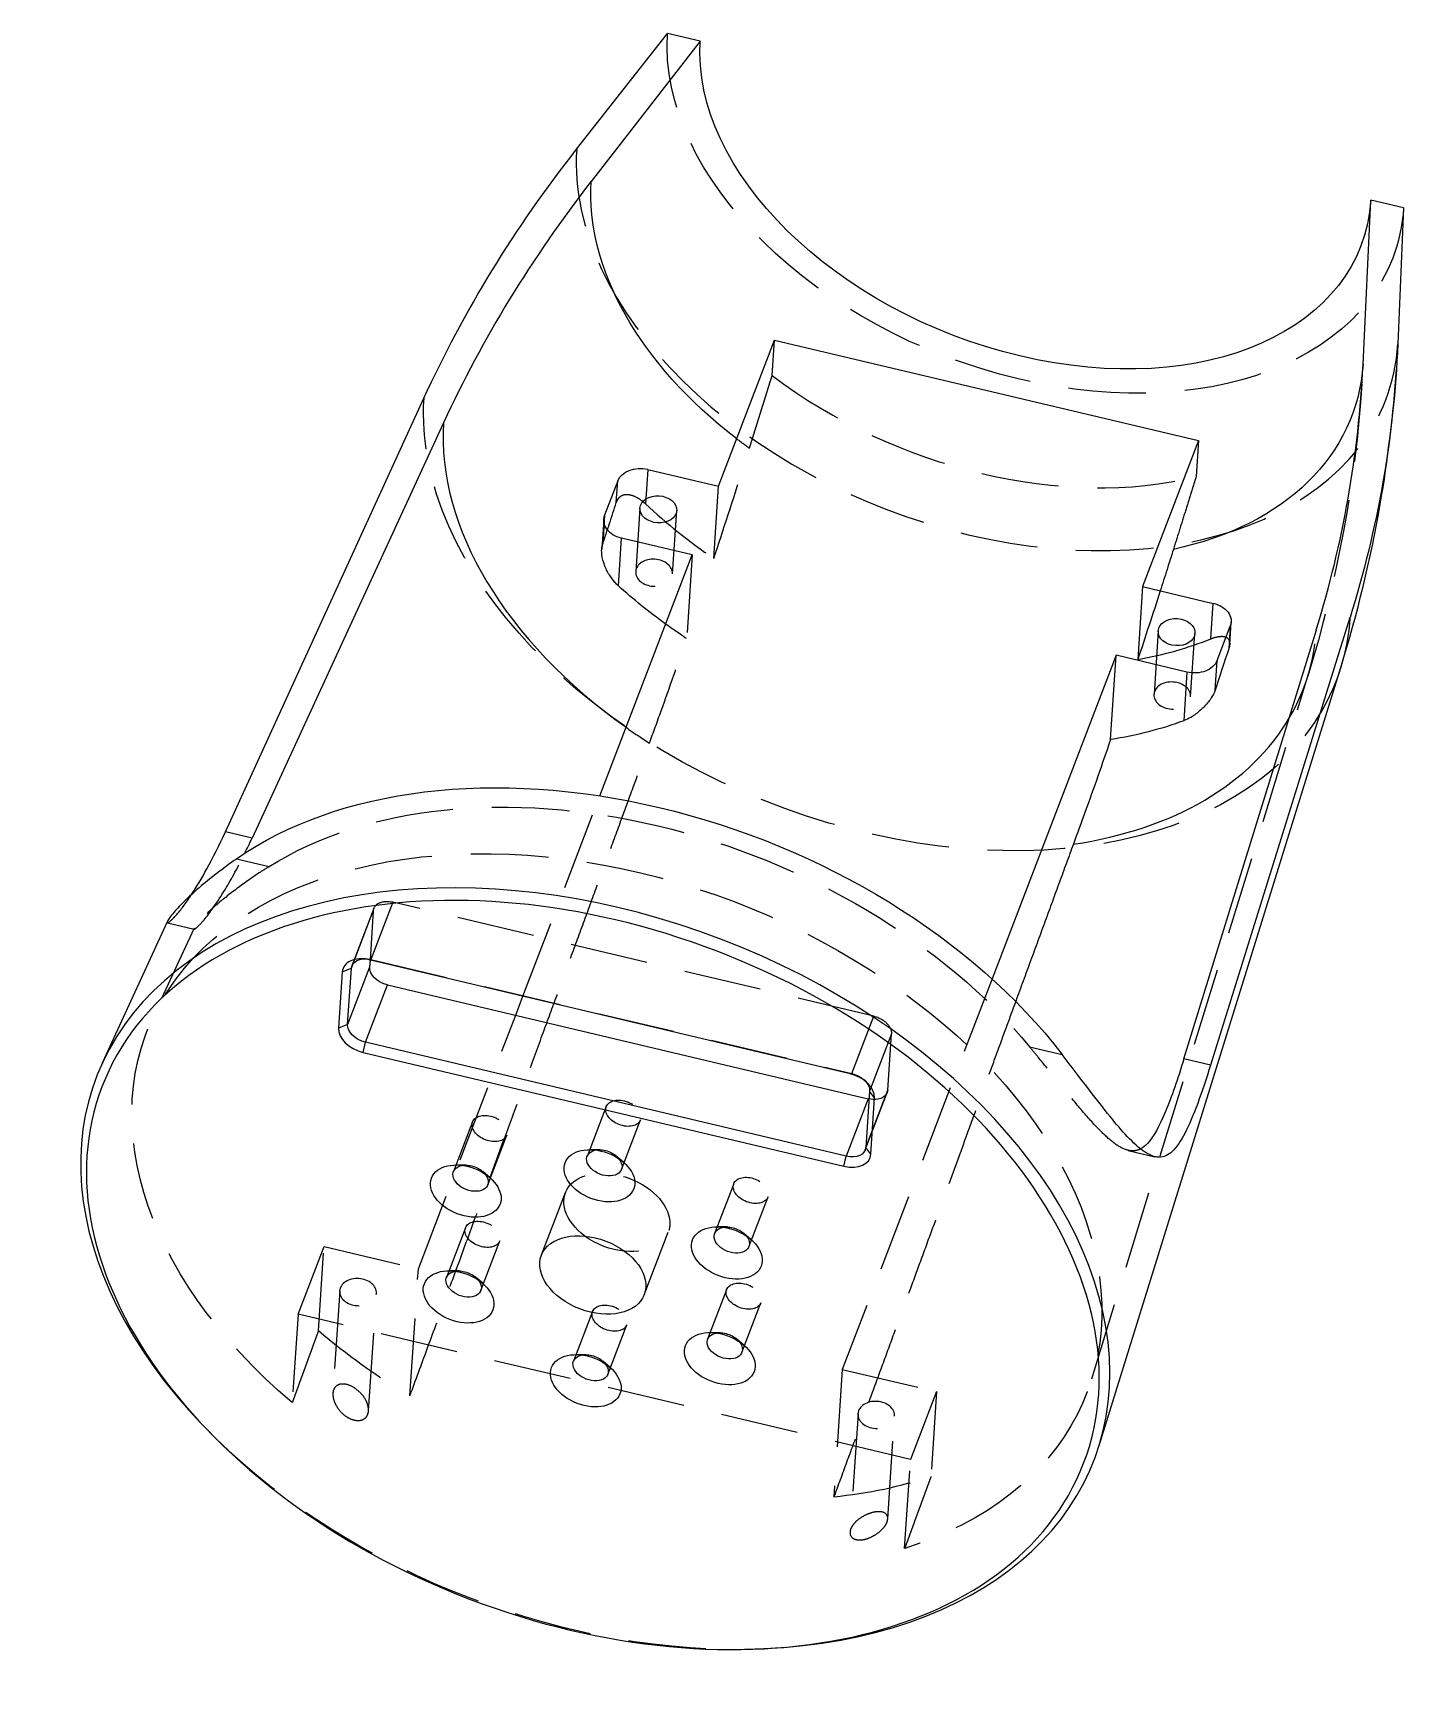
# Model space of a CAD drawing. Header units: millimetres. Extents: x -31 to 81, y 3 to 139.
import ezdxf

# ---------------------------------------------------------------- set-up
doc = ezdxf.new("R2010")
doc.units = ezdxf.units.MM
doc.linetypes.add('HIDDEN', pattern=[9.525, 6.35, -3.175])
doc.layers.get('0').update_dxf_attribs({"color": 253, "lineweight": 70, "true_color": 0x8faf8f})
doc.layers.add('Hidden', color=98, linetype='HIDDEN', lineweight=70, true_color=0x054805)

msp = doc.modelspace()

# ---------------------------------------------------------------- linework, layer by layer
at = {"color": 98, "lineweight": -3, "true_color": 0x054805}
for p, q in [((13.22, 129.84), (20.64, 139.31)), ((23.31, 138.67), (20.64, 139.31)), ((23.31, 138.67), (14.41, 127.22)), ((77.45, 112.28), (78.1, 125.69)), ((80.76, 125.06), (78.1, 125.69)), ((80.76, 125.06), (80.29, 113.95)), ((24.81, 102.33), (29.39, 114.25)), ((29.39, 114.25), (64.02, 106.04)), ((-15.47, 74.09), (0.75, 109.51)), ((2.35, 107.49), (-13.29, 73.58)), ((64.02, 106.04), (59.45, 94.12)), ((64.02, 106.04), (63.82, 103.1)), ((19.04, 103.69), (24.81, 102.33)), ((16.58, 102.75), (15.5, 99.94)), ((15.43, 99.62), (15.27, 97.18)), ((16.63, 94.18), (16.89, 98.08)), ((22.66, 96.71), (16.89, 98.08)), ((15.11, 77.02), (22.66, 96.71)), ((59.45, 94.12), (65.22, 92.75)), ((76.38, 91.59), (65, 55.03)), ((62.82, 55.54), (73.64, 90.6)), ((65.53, 88.09), (66.61, 90.89)), ((66.61, 90.89), (66.48, 89.04)), ((66.56, 89.4), (66.68, 91.22)), ((57.29, 88.51), (47.15, 62.07)), ((55.9, 23.96), (75.63, 87.52)), ((56.83, 81.62), (57.29, 88.51)), ((63.07, 87.14), (57.29, 88.51)), ((65.37, 85.65), (65.53, 88.09)), ((63.07, 87.14), (62.8, 83.16)), ((-13.29, 73.58), (-15.47, 74.09)), ((-20.19, 66.8), (-25.53, 55.19)), ((-5.92, 62.66), (-5.18, 62.94)), ((-3.69, 63.02), (-5.49, 58.34)), ((-5.49, 58.34), (-5.18, 62.94)), ((-5.18, 62.94), (-5.04, 63.33)), ((35.55, 54.33), (-3.72, 63.63)), ((-3.65, 63.62), (-3.69, 63.02)), ((-5.92, 62.66), (-6.23, 58.05)), ((-4.03, 56.9), (-2.24, 61.59)), ((-2.24, 61.59), (37.04, 52.28)), ((8.24, 59.11), (8.83, 60.66)), ((-5.49, 58.34), (-6.23, 58.05)), ((-4.22, 56.07), (-4.03, 56.9)), ((-4.22, 56.07), (35.05, 46.77)), ((35.24, 47.6), (-4.03, 56.9)), ((65, 55.03), (62.82, 55.54)), ((37.04, 52.28), (35.24, 47.6)), ((37.15, 52.91), (36.84, 48.31)), ((37.56, 52.35), (37.15, 52.91)), ((37.25, 47.75), (37.56, 52.35)), ((37.25, 47.75), (36.84, 48.31)), ((35.05, 46.77), (35.24, 47.6)), ((-16.26, 24.54), (-15.96, 24.24)), ((28.08, 7.35), (28.51, 7.37))]:
    msp.add_line(p, q, dxfattribs=at)
at = {"color": 98, "lineweight": -3, "true_color": 0x054805, "extrusion": (-1.98806e-17, -5.18291e-17, -1)}
for centre, major_axis, start_param, end_param in [((50.7, 132.18), (-26.58, 10.2), 2.940555, 6.082147), ((45.93, 119.75), (-30.59, 11.73), 5.136407, 6.082147), ((45.93, 119.75), (-30.59, 11.73), 2.940555, 3.931907), ((40.99, 106.85), (-33.7, 12.93), 5.095122, 5.241019), ((38.57, 100.55), (-36.7, 14.08), 2.940555, 3.098487), ((40.99, 106.85), (-33.7, 12.93), 3.786135, 3.991147), ((18.03, 47.02), (-40.19, 15.42), 0.418609, 2.320907), ((-3.65, 62.58), (-1.48, 0.57), 6.082147, 7.257472), ((-2.16, 62.66), (-1.48, 0.57), 4.511351, 6.082147), ((-3.96, 57.97), (-1.48, 0.57), 4.511351, 6.082147), ((35.62, 53.27), (-1.48, 0.57), 2.177877, 2.940555), ((37.11, 53.36), (-1.48, 0.57), 4.467002, 4.511351), ((15.48, 47.05), (-1.4, 0.54), 2.29675, 7.127366), ((35.31, 48.67), (-1.48, 0.57), 2.940555, 4.511351), ((4.56, 45.79), (-1.4, 0.54), 2.29675, 7.127366), ((16.5, 43), (-4.2, 1.61), 4.314103, 5.110441), ((25.89, 40.74), (-1.4, 0.54), 2.29675, 7.127366), ((3.99, 37.15), (-1.4, 0.54), 2.29675, 7.127366), ((25.32, 32.1), (-1.4, 0.54), 2.29675, 7.127366), ((14.36, 30.31), (-1.4, 0.54), 2.29675, 7.127366)]:
    msp.add_ellipse(centre, major_axis=major_axis, ratio=0.659615, start_param=start_param, end_param=end_param, dxfattribs=at)
at = {"color": 98, "lineweight": -3, "true_color": 0x054805, "extrusion": (5.5388e-17, -3.6954e-18, -1)}
for centre, start_param, end_param in [((152.38, 67.58), 3.414315, 3.606754), ((-79.47, 122.51), 6.265475, 6.457914)]:
    msp.add_ellipse(centre, major_axis=(159.65, -10.65), ratio=0.736466, start_param=start_param, end_param=end_param, dxfattribs=at)
at = {"color": 98, "lineweight": -3, "true_color": 0x054805}
for centre, major_axis, ratio, start_param, end_param in [((153.88, 65.35), (-159.65, 10.65), 0.736466, 5.821884, 6.00849), ((-82.29, 121.3), (-159.65, 10.65), 0.736466, 2.968838, 3.155444), ((37.99, 99.05), (34.59, -13.27), 0.659615, 3.342631, 4.340042), ((37.99, 99.05), (34.59, -13.27), 0.659615, 5.418887, 6.178978), ((14.74, 38.42), (40.75, -15.63), 0.659615, 5.293898, 10.414284), ((-3.82, 62.16), (2.04, -0.78), 0.659615, 1.771834, 3.342631), ((-4.12, 57.55), (2.04, -0.78), 0.659615, 3.342631, 4.913427), ((35.45, 52.85), (2.04, -0.78), 0.659615, 0.201038, 1.771834), ((35.15, 48.25), (2.04, -0.78), 0.659615, 4.913427, 6.484223)]:
    msp.add_ellipse(centre, major_axis=major_axis, ratio=ratio, start_param=start_param, end_param=end_param, dxfattribs=at)
at = {"color": 98, "lineweight": -3, "true_color": 0x054805, "extrusion": (0, 0, -1)}
for centre, start_param, end_param in [((18.5, 102.29), 3.365318, 4.936114), ((63.6, 88.54), 0.223725, 1.794522)]:
    msp.add_ellipse(centre, major_axis=(2, -0.13), ratio=0.736466, start_param=start_param, end_param=end_param, dxfattribs=at)
at = {"color": 98, "lineweight": -3, "true_color": 0x054805}
for centre, major_axis, ratio in [((19.89, 100.43), (-1.5, 0.1), 0.736466), ((62.22, 90.4), (-1.5, 0.1), 0.736466), ((15.08, 45.99), (2.8, -1.07), 0.659615), ((4.16, 44.74), (2.8, -1.07), 0.659615), ((14.54, 37.89), (4.2, -1.61), 0.659615), ((25.49, 39.69), (2.8, -1.07), 0.659615), ((3.58, 36.1), (2.8, -1.07), 0.659615), ((24.91, 31.05), (2.8, -1.07), 0.659615), ((13.96, 29.25), (2.8, -1.07), 0.659615)]:
    msp.add_ellipse(centre, major_axis=major_axis, ratio=ratio, dxfattribs=at)
at = {"color": 98, "lineweight": -3, "true_color": 0x054805, "extrusion": (2.7694e-17, -1.8477e-18, -1)}
for centre, start_param, end_param in [((17.43, 99.48), 1.794522, 3.365318), ((64.68, 91.35), 4.936114, 6.506911)]:
    msp.add_ellipse(centre, major_axis=(2, -0.13), ratio=0.736466, start_param=start_param, end_param=end_param, dxfattribs=at)
at = {"color": 98, "lineweight": -3, "true_color": 0x054805, "extrusion": (-1.98806e-17, -5.18291e-17, -1)}
msp.add_ellipse((14.54, 37.89), major_axis=(-40.09, 15.38), ratio=0.659615, dxfattribs=at)
at = {"color": 98, "lineweight": -3, "true_color": 0x054805}
for points, knots in [([(75.63, 87.52), (76.99, 91.9), (78.07, 96.35), (79.49, 104.51), (79.93, 108.19), (80.18, 111.86)], [0.00000012, 0.00000012, 0.00000012, 0.00000012, 0.01574599, 0.01574599, 0.02860825, 0.02860825, 0.02860825, 0.02860825]), ([(15.49, 95.88), (15.47, 95.94), (15.45, 96), (15.33, 96.36), (15.28, 96.65), (15.26, 97.01), (15.26, 97.09), (15.27, 97.17)], [-0.006519149, -0.006519149, -0.006519149, -0.006519149, -0.006322932, -0.006322932, -0.005331702, -0.005331702, -0.005008035, -0.005008035, -0.005008035, -0.005008035]), ([(61.96, 97.16), (61.79, 96.61), (61.61, 96.06), (61.26, 94.94), (61.07, 94.36), (60.89, 93.78)], [0.212140994, 0.212140994, 0.212140994, 0.212140994, 0.213935663, 0.213935663, 0.215838311, 0.215838311, 0.215838311, 0.215838311]), ([(16.63, 94.18), (16.53, 94.27), (16.44, 94.36), (16.18, 94.65), (16.03, 94.85), (15.73, 95.33), (15.59, 95.6), (15.49, 95.88)], [-0.00863397, -0.00863397, -0.00863397, -0.00863397, -0.008211464, -0.008211464, -0.007443185, -0.007443185, -0.006519149, -0.006519149, -0.006519149, -0.006519149]), ([(66.56, 89.4), (66.56, 89.4), (66.56, 89.39), (66.55, 89.28), (66.52, 89.17), (66.48, 89.04)], [-0.0128880432, -0.0128880432, -0.0128880432, -0.0128880432, -0.0128746544, -0.0128746544, -0.0122875554, -0.0122875554, -0.0122875554, -0.0122875554]), ([(65.37, 85.65), (65.35, 85.6), (65.33, 85.54), (65.22, 85.29), (65.1, 85.09), (64.79, 84.65), (64.6, 84.43), (64.38, 84.21)], [-0.012159551, -0.012159551, -0.012159551, -0.012159551, -0.011902531, -0.011902531, -0.011015642, -0.011015642, -0.010040522, -0.010040522, -0.010040522, -0.010040522]), ([(64.38, 84.21), (64.34, 84.17), (64.3, 84.14), (64.02, 83.88), (63.77, 83.68), (63.33, 83.41), (63.15, 83.31), (62.91, 83.21), (62.86, 83.18), (62.8, 83.16)], [-0.010040522, -0.010040522, -0.010040522, -0.010040522, -0.009858715, -0.009858715, -0.008835075, -0.008835075, -0.008133253, -0.008133253, -0.007906374, -0.007906374, -0.007906374, -0.007906374]), ([(56.83, 81.62), (56.14, 79.61), (55.45, 77.65), (54.44, 74.84), (54.11, 73.95), (53.79, 73.08)], [0.22949596, 0.22949596, 0.22949596, 0.22949596, 0.23652911, 0.23652911, 0.23989969, 0.23989969, 0.23989969, 0.23989969]), ([(-18.23, 68.98), (-17.84, 69.57), (-17.41, 70.28), (-16.48, 71.98), (-15.97, 73.01), (-15.47, 74.09)], [0.302192995, 0.302192995, 0.302192995, 0.302192995, 0.306377133, 0.306377133, 0.311109817, 0.311109817, 0.311109817, 0.311109817]), ([(-14.55, 71.88), (-14.68, 71.79), (-14.81, 71.7), (-15.67, 71.08), (-16.36, 70.55), (-17.58, 69.56), (-18.1, 69.1), (-18.97, 68.28), (-19.32, 67.92), (-19.86, 67.3), (-20.07, 67.02), (-20.18, 66.83), (-20.18, 66.82), (-20.19, 66.8)], [0.27228597, 0.27228597, 0.27228597, 0.27228597, 0.27289126, 0.27289126, 0.27652118, 0.27652118, 0.2801511, 0.2801511, 0.28378101, 0.28378101, 0.28798005, 0.28798005, 0.28842994, 0.28842994, 0.28842994, 0.28842994]), ([(60.47, 47.55), (60.21, 47.61), (59.92, 47.74), (59.17, 48.24), (58.68, 48.69), (57.77, 49.66), (57.3, 50.21), (56.27, 51.48), (55.71, 52.2), (54.5, 53.76), (53.87, 54.61), (53.1, 55.61), (52.99, 55.76), (52.87, 55.9)], [0.17214027, 0.17214027, 0.17214027, 0.17214027, 0.17510466, 0.17510466, 0.17930369, 0.17930369, 0.18293361, 0.18293361, 0.18656353, 0.18656353, 0.19019345, 0.19019345, 0.19079874, 0.19079874, 0.19079874, 0.19079874]), ([(62.82, 55.54), (62.33, 53.94), (61.81, 52.43), (60.81, 50.03), (60.33, 49.15), (59.67, 48.45), (59.48, 48.3), (59.28, 48.19)], [0.07180894, 0.07180894, 0.07180894, 0.07180894, 0.07855053, 0.07855053, 0.08529211, 0.08529211, 0.08785679, 0.08785679, 0.08785679, 0.08785679]), ([(65, 55.03), (64.65, 53.9), (64.29, 52.85), (63.6, 50.97), (63.25, 50.15), (62.57, 48.83), (62.23, 48.32), (61.53, 47.67), (61.17, 47.51), (60.8, 47.51)], [0.15197489, 0.15197489, 0.15197489, 0.15197489, 0.15670758, 0.15670758, 0.16144026, 0.16144026, 0.16617294, 0.16617294, 0.17085361, 0.17085361, 0.17085361, 0.17085361]), ([(60.8, 47.51), (60.79, 47.51), (60.79, 47.51), (60.68, 47.51), (60.58, 47.53), (60.47, 47.55)], [0.170853612, 0.170853612, 0.170853612, 0.170853612, 0.170905627, 0.170905627, 0.172140266, 0.172140266, 0.172140266, 0.172140266])]:
    msp.add_open_spline(points, degree=3, knots=knots, dxfattribs=at)
for points, weights in [([(63.82, 103.1), (62.92, 100.23), (61.96, 97.16)], [7.897683634, 7.77566903476, 7.64853985035]), ([(53.79, 73.08), (51.47, 66.75), (49.08, 60.24)], [8.40013187098, 8.33416846535, 8.26723251124])]:
    msp.add_rational_spline(points, weights, degree=2, dxfattribs=at)
for points in [[(66.48, 89.04), (66.11, 87.91), (65.74, 86.77), (65.37, 85.65)], [(-13.89, 72.33), (-13.69, 72.74), (-13.49, 73.15), (-13.29, 73.58)]]:
    msp.add_open_spline(points, degree=3, dxfattribs=at)
at = {"layer": 'Hidden', "lineweight": -3}
for p, q in [((29.19, 111.36), (29.39, 114.25)), ((19.04, 103.69), (18.85, 100.87)), ((16.46, 100.98), (16.58, 102.75)), ((24.42, 96.41), (24.81, 102.33)), ((15.5, 99.94), (15.35, 97.59)), ((18.39, 100.53), (18.05, 95.35)), ((21.04, 95.15), (21.39, 100.33)), ((22.66, 96.71), (22.2, 89.88)), ((59.45, 94.12), (59.05, 88.16)), ((65.03, 89.85), (65.22, 92.75)), ((60.72, 90.5), (60.38, 85.32)), ((63.37, 85.12), (63.72, 90.3)), ((55.29, 29.42), (72.94, 86.81)), ((8.83, 60.66), (15.11, 77.02)), ((-14.55, 71.88), (-11.9, 71.25)), ((-1.79, 68.34), (-3.58, 63.65)), ((37.49, 59.03), (-1.79, 68.34)), ((-3.34, 67.83), (-5.14, 63.15)), ((-5.04, 63.33), (-3.39, 67.63)), ((-3.39, 67.63), (-3.65, 63.62)), ((-18.01, 66.23), (-21.43, 58.85)), ((-20.2, 66.66), (-18.01, 66.15)), ((-4.04, 63.71), (-4.34, 63.72)), ((-3.72, 63.63), (-3.58, 63.65)), ((-3.58, 63.65), (35.69, 54.35)), ((47.15, 62.07), (34.92, 30.18)), ((0.29, 38.39), (8.24, 59.11)), ((35.69, 54.35), (37.49, 59.03)), ((38.94, 57.6), (37.15, 52.91)), ((38.64, 52.99), (38.94, 57.6)), ((50.22, 56.53), (52.87, 55.9)), ((35.55, 54.33), (35.69, 54.35)), ((36.89, 53.66), (36.66, 53.86)), ((36.79, 48.1), (38.59, 52.79)), ((36.84, 48.31), (38.64, 52.99)), ((15.64, 51.64), (14.08, 47.58)), ((16.88, 46.51), (18.44, 50.57)), ((4.72, 50.39), (3.16, 46.33)), ((5.96, 45.26), (7.52, 49.31)), ((15.12, 48.12), (14.36, 48.13)), ((58.26, 48.07), (60.45, 47.55)), ((4.2, 46.86), (3.44, 46.88)), ((17.04, 47.1), (16.46, 47.6)), ((6.12, 45.85), (5.55, 46.35)), ((26.05, 45.33), (24.49, 41.28)), ((12.29, 44.61), (10.33, 39.51)), ((27.29, 40.2), (28.85, 44.26)), ((4.14, 41.75), (2.59, 37.69)), ((18.74, 36.28), (20.7, 41.39)), ((25.53, 41.81), (24.77, 41.82)), ((27.45, 40.79), (26.87, 41.29)), ((-9.53, 34.69), (-7.41, 40.21)), ((-7.87, 33.34), (-7.41, 40.21)), ((-7.41, 40.21), (0.29, 38.39)), ((5.39, 36.62), (6.94, 40.67)), ((-0.4, 28.01), (0.29, 38.39)), ((3.63, 38.22), (2.86, 38.24)), ((5.55, 37.21), (4.97, 37.71)), ((-6.13, 36.59), (-6.69, 28.23)), ((-3.78, 26.79), (-3.14, 36.39)), ((25.47, 36.69), (23.91, 32.64)), ((26.72, 31.56), (28.27, 35.62)), ((-9.53, 34.69), (-10.01, 27.47)), ((40.5, 22.83), (-9.53, 34.69)), ((14.52, 34.9), (12.96, 30.84)), ((15.76, 29.77), (17.32, 33.83)), ((24.96, 33.17), (24.19, 33.18)), ((14, 31.38), (13.24, 31.39)), ((26.88, 32.15), (26.3, 32.65)), ((15.92, 30.36), (15.35, 30.86)), ((34.92, 30.18), (34.23, 19.76)), ((34.92, 30.18), (42.62, 28.36)), ((42.62, 28.36), (40.5, 22.83)), ((42.62, 28.36), (42.16, 21.42)), ((36.2, 26.56), (35.55, 16.89)), ((38.63, 17.97), (39.19, 26.36)), ((40.01, 15.55), (40.5, 22.83))]:
    msp.add_line(p, q, dxfattribs=at)
at = {"layer": 'Hidden', "lineweight": -3, "extrusion": (-1.98806e-17, -5.18291e-17, -1)}
for centre, major_axis, start_param, end_param in [((50.7, 132.18), (-29.18, 11.19), 2.940555, 6.082147), ((38.57, 100.55), (-36.7, 14.08), 3.098487, 6.082147), ((45.93, 119.75), (-30.59, 11.73), 5.095178, 5.136407), ((40.99, 106.85), (-33.7, 12.93), 5.035391, 5.095122), ((18.03, 47.02), (-38.12, 14.62), 0.457879, 2.281638), ((16.5, 43), (-38.4, 14.73), 5.197668, 10.111986), ((-1.86, 67.27), (-1.48, 0.57), 6.082147, 7.652944), ((-3.65, 62.58), (-1.48, 0.57), 0.974286, 1.369758), ((37.41, 57.96), (-1.48, 0.57), 1.369758, 2.940555), ((35.62, 53.27), (-1.48, 0.57), 1.369758, 2.177877), ((37.11, 53.36), (-1.48, 0.57), 2.940555, 4.467002), ((15.48, 47.05), (-1.4, 0.54), 0.844181, 2.29675), ((4.56, 45.79), (-1.4, 0.54), 0.844181, 2.29675), ((16.5, 43), (-4.2, 1.61), 5.110441, 10.597289), ((25.89, 40.74), (-1.4, 0.54), 0.844181, 2.29675), ((3.99, 37.15), (-1.4, 0.54), 0.844181, 2.29675), ((25.32, 32.1), (-1.4, 0.54), 0.844181, 2.29675), ((14.36, 30.31), (-1.4, 0.54), 0.844181, 2.29675)]:
    msp.add_ellipse(centre, major_axis=major_axis, ratio=0.659615, start_param=start_param, end_param=end_param, dxfattribs=at)
at = {"layer": 'Hidden', "lineweight": -3}
for centre, major_axis, start_param, end_param in [((46.76, 121.89), (32.55, -12.48), 3.342631, 6.484223), ((47.71, 124.39), (29.1, -11.16), 4.295296, 5.526841), ((43.14, 112.47), (32.6, -12.5), 4.153197, 4.369797), ((37.99, 99.05), (34.59, -13.27), 6.178978, 6.484223), ((43.14, 112.47), (32.6, -12.5), 5.453046, 5.668925), ((37.99, 99.05), (34.59, -13.27), 4.340042, 4.404261), ((18.61, 48.53), (38.02, -14.58), 4.219007, 4.45394), ((14.74, 38.42), (40.75, -15.63), 4.131099, 5.293898), ((18.61, 48.53), (38.02, -14.58), 5.369629, 5.604018)]:
    msp.add_ellipse(centre, major_axis=major_axis, ratio=0.659615, start_param=start_param, end_param=end_param, dxfattribs=at)
at = {"layer": 'Hidden', "lineweight": -3, "extrusion": (2.7694e-17, -1.8477e-18, -1)}
for centre in [(19.54, 95.25), (61.87, 85.22), (-4.64, 36.49), (37.69, 26.46)]:
    msp.add_ellipse(centre, major_axis=(1.5, -0.1), ratio=0.736466, dxfattribs=at)
at = {"layer": 'Hidden', "lineweight": -3}
for centre in [(17.04, 51.1), (6.12, 49.85), (27.45, 44.8), (5.54, 41.21), (26.87, 36.16), (15.92, 34.36)]:
    msp.add_ellipse(centre, major_axis=(1.4, -0.54), ratio=0.659615, dxfattribs=at)
for points, weights in [([(27.33, 105.41), (28.29, 108.49), (29.19, 111.36)], [7.6328419342, 7.7594339046, 7.88086824966]), ([(-0.4, 28.01), (9.97, 56.25), (19.16, 81.33)], [7.86020920496, 8.12946401605, 8.38401836249]), ([(49.08, 60.24), (41.99, 40.89), (34.23, 19.76)], [8.26723251124, 8.07475822543, 7.87424242649]), ([(-7.87, 33.34), (-8.93, 30.43), (-10.01, 27.47)], [7.17192294068, 7.15060625057, 7.12906434528]), ([(42.16, 21.42), (41.09, 18.51), (40.01, 15.55)], [7.18303308156, 7.16164394683, 7.1400312861])]:
    msp.add_rational_spline(points, weights, degree=2, dxfattribs=at)
for points in [[(77.36, 110.65), (76.83, 102.64), (75.35, 94.63), (72.94, 86.81)], [(15.35, 97.59), (15.72, 98.71), (16.09, 99.85), (16.46, 100.98)], [(60.89, 93.78), (60.28, 91.89), (59.67, 90.01), (59.05, 88.16)], [(-20.19, 66.8), (-20.23, 66.72), (-20.23, 66.67), (-20.2, 66.66)], [(-18.01, 66.15), (-18, 66.14), (-17.98, 66.15), (-17.94, 66.17)], [(58.62, 48.03), (58.5, 48.03), (58.39, 48.04), (58.27, 48.07)], [(-6.64, 28.5), (-6.67, 28.42), (-6.68, 28.33), (-6.69, 28.23)], [(-6.62, 28.53), (-6.63, 28.52), (-6.63, 28.51), (-6.64, 28.5)], [(-3.84, 26.52), (-3.81, 26.6), (-3.79, 26.69), (-3.78, 26.79)], [(35.59, 17.1), (35.57, 17.03), (35.56, 16.96), (35.55, 16.89)], [(35.6, 17.13), (35.6, 17.12), (35.6, 17.11), (35.59, 17.1)]]:
    msp.add_open_spline(points, degree=3, dxfattribs=at)
for points, knots in [([(24.42, 96.41), (25.21, 98.8), (26, 101.23), (26.96, 104.25), (27.15, 104.83), (27.33, 105.41)], [0.108161997, 0.108161997, 0.108161997, 0.108161997, 0.116172311, 0.116172311, 0.118080963, 0.118080963, 0.118080963, 0.118080963]), ([(16.46, 100.98), (16.51, 101.12), (16.57, 101.24), (16.74, 101.45), (16.85, 101.53), (17.1, 101.64), (17.24, 101.65), (17.39, 101.65)], [-0.004516789, -0.004516789, -0.004516789, -0.004516789, -0.003869355, -0.003869355, -0.003132593, -0.003132593, -0.002421669, -0.002421669, -0.002421669, -0.002421669]), ([(17.39, 101.65), (17.43, 101.64), (17.47, 101.64), (17.71, 101.6), (17.92, 101.52), (18.3, 101.31), (18.47, 101.2), (18.7, 101.01), (18.78, 100.94), (18.85, 100.87)], [-0.002421669, -0.002421669, -0.002421669, -0.002421669, -0.002232043, -0.002232043, -0.001338466, -0.001338466, -0.000648189, -0.000648189, -0.000312636, -0.000312636, -0.000312636, -0.000312636]), ([(15.27, 97.17), (15.28, 97.29), (15.29, 97.39), (15.33, 97.53), (15.34, 97.56), (15.35, 97.59)], [-0.0050080351, -0.0050080351, -0.0050080351, -0.0050080351, -0.0045630191, -0.0045630191, -0.0044128755, -0.0044128755, -0.0044128755, -0.0044128755]), ([(65.03, 89.85), (65.14, 89.9), (65.24, 89.94), (65.51, 90.01), (65.67, 90.04), (66, 90.07), (66.15, 90.04), (66.28, 89.98), (66.28, 89.98), (66.29, 89.97)], [-0.016486941, -0.016486941, -0.016486941, -0.016486941, -0.016039153, -0.016039153, -0.015329268, -0.015329268, -0.014416005, -0.014416005, -0.014383302, -0.014383302, -0.014383302, -0.014383302]), ([(19.16, 81.33), (19.48, 82.19), (19.8, 83.08), (20.81, 85.88), (21.5, 87.85), (22.2, 89.88)], [0.09031865, 0.09031865, 0.09031865, 0.09031865, 0.09365287, 0.09365287, 0.10072126, 0.10072126, 0.10072126, 0.10072126]), ([(66.29, 89.97), (66.39, 89.92), (66.46, 89.84), (66.55, 89.64), (66.56, 89.53), (66.56, 89.4)], [-0.014383302, -0.014383302, -0.014383302, -0.014383302, -0.013598429, -0.013598429, -0.012888043, -0.012888043, -0.012888043, -0.012888043]), ([(-17.94, 66.17), (-17.9, 66.2), (-17.83, 66.25), (-17.61, 66.45), (-17.42, 66.65), (-16.77, 67.42), (-16.16, 68.27), (-14.96, 70.25), (-14.42, 71.25), (-13.89, 72.33)], [0.20411484, 0.20411484, 0.20411484, 0.20411484, 0.20599123, 0.20599123, 0.20932203, 0.20932203, 0.21606362, 0.21606362, 0.22096078, 0.22096078, 0.22096078, 0.22096078]), ([(-11.9, 71.25), (-12.17, 71.08), (-12.44, 70.91), (-13.45, 70.24), (-14.15, 69.74), (-15.38, 68.81), (-15.91, 68.37), (-16.79, 67.6), (-17.13, 67.27), (-17.62, 66.76), (-17.79, 66.55), (-17.95, 66.33), (-17.99, 66.27), (-18.01, 66.23)], [0.18392661, 0.18392661, 0.18392661, 0.18392661, 0.18517955, 0.18517955, 0.18878597, 0.18878597, 0.19239239, 0.19239239, 0.19599881, 0.19599881, 0.19932962, 0.19932962, 0.20093361, 0.20093361, 0.20093361, 0.20093361]), ([(-20.12, 66.68), (-20.01, 66.75), (-19.79, 66.94), (-19.19, 67.62), (-18.81, 68.11), (-18.33, 68.82), (-18.28, 68.9), (-18.23, 68.98)], [0.292231097, 0.292231097, 0.292231097, 0.292231097, 0.296911766, 0.296911766, 0.30164445, 0.30164445, 0.302192995, 0.302192995, 0.302192995, 0.302192995]), ([(-20.2, 66.66), (-20.18, 66.66), (-20.16, 66.67), (-20.13, 66.68), (-20.13, 66.68), (-20.12, 66.68)], [0.290944443, 0.290944443, 0.290944443, 0.290944443, 0.292179082, 0.292179082, 0.292231097, 0.292231097, 0.292231097, 0.292231097]), ([(-18.01, 66.23), (-18.03, 66.18), (-18.03, 66.15), (-18.02, 66.15), (-18.01, 66.15), (-18.01, 66.15)], [0.200933615, 0.200933615, 0.200933615, 0.200933615, 0.202660421, 0.202660421, 0.202856014, 0.202856014, 0.202856014, 0.202856014]), ([(58.27, 48.07), (58.25, 48.07), (58.24, 48.08), (57.9, 48.17), (57.56, 48.34), (56.84, 48.86), (56.46, 49.2), (55.63, 50.03), (55.15, 50.56), (54.09, 51.78), (53.52, 52.48), (52.28, 54), (51.62, 54.82), (50.7, 55.95), (50.46, 56.24), (50.22, 56.53)], [0.09175833, 0.09175833, 0.09175833, 0.09175833, 0.09195372, 0.09195372, 0.09528453, 0.09528453, 0.09861533, 0.09861533, 0.10222175, 0.10222175, 0.10582817, 0.10582817, 0.10943459, 0.10943459, 0.11068753, 0.11068753, 0.11068753, 0.11068753]), ([(59.28, 48.19), (59.22, 48.16), (59.16, 48.13), (58.94, 48.05), (58.78, 48.03), (58.62, 48.03)], [0.087856792, 0.087856792, 0.087856792, 0.087856792, 0.088622917, 0.088622917, 0.090499308, 0.090499308, 0.090499308, 0.090499308]), ([(-3.78, 26.79), (-3.78, 26.85), (-3.78, 26.91), (-3.8, 27.15), (-3.85, 27.33), (-4.01, 27.7), (-4.13, 27.9), (-4.44, 28.27), (-4.62, 28.44), (-4.97, 28.7), (-5.17, 28.81), (-5.57, 28.96), (-5.77, 28.99), (-6.09, 28.98), (-6.24, 28.94), (-6.48, 28.78), (-6.57, 28.67), (-6.62, 28.53)], [0.005333513, 0.005333513, 0.005333513, 0.005333513, 0.00553052, 0.00553052, 0.006093889, 0.006093889, 0.00676792, 0.00676792, 0.007441951, 0.007441951, 0.00812261, 0.00812261, 0.008803268, 0.008803268, 0.00936054, 0.00936054, 0.009917812, 0.009917812, 0.009917812, 0.009917812]), ([(-6.69, 28.23), (-6.7, 28.16), (-6.69, 28.09), (-6.67, 27.83), (-6.61, 27.63), (-6.45, 27.25), (-6.32, 27.05), (-6.03, 26.68), (-5.86, 26.52), (-5.52, 26.27), (-5.33, 26.16), (-4.94, 26.03), (-4.74, 25.99), (-4.41, 26.01), (-4.26, 26.06), (-4, 26.23), (-3.9, 26.35), (-3.84, 26.5), (-3.84, 26.51), (-3.84, 26.52)], [0.000375352, 0.000375352, 0.000375352, 0.000375352, 0.000598273, 0.000598273, 0.001196546, 0.001196546, 0.00185698, 0.00185698, 0.002517414, 0.002517414, 0.003159929, 0.003159929, 0.003802444, 0.003802444, 0.004384797, 0.004384797, 0.00496715, 0.00496715, 0.005005494, 0.005005494, 0.005005494, 0.005005494]), ([(35.55, 16.89), (35.55, 16.82), (35.55, 16.75), (35.6, 16.57), (35.67, 16.47), (35.88, 16.32), (36.02, 16.27), (36.35, 16.24), (36.54, 16.25), (36.91, 16.33), (37.11, 16.41), (37.52, 16.6), (37.72, 16.73), (38.05, 16.99), (38.2, 17.14), (38.44, 17.44), (38.53, 17.59), (38.58, 17.73)], [0.000289727, 0.000289727, 0.000289727, 0.000289727, 0.00058207, 0.00058207, 0.00116414, 0.00116414, 0.001805519, 0.001805519, 0.002446898, 0.002446898, 0.003106042, 0.003106042, 0.003765186, 0.003765186, 0.004363034, 0.004363034, 0.004917141, 0.004917141, 0.004917141, 0.004917141]), ([(38.63, 17.97), (38.63, 18.03), (38.63, 18.09), (38.59, 18.26), (38.52, 18.35), (38.33, 18.49), (38.18, 18.54), (37.84, 18.56), (37.65, 18.55), (37.27, 18.46), (37.05, 18.39), (36.63, 18.19), (36.43, 18.07), (36.1, 17.82), (35.96, 17.68), (35.73, 17.4), (35.65, 17.26), (35.6, 17.13)], [0.005245783, 0.005245783, 0.005245783, 0.005245783, 0.005518198, 0.005518198, 0.006075514, 0.006075514, 0.006754496, 0.006754496, 0.007433477, 0.007433477, 0.008105981, 0.008105981, 0.008778485, 0.008778485, 0.009341899, 0.009341899, 0.009867192, 0.009867192, 0.009867192, 0.009867192]), ([(38.58, 17.73), (38.58, 17.74), (38.58, 17.75), (38.61, 17.83), (38.62, 17.9), (38.63, 17.97)], [0.0049171407, 0.0049171407, 0.0049171407, 0.0049171407, 0.0049608822, 0.0049608822, 0.0052457827, 0.0052457827, 0.0052457827, 0.0052457827])]:
    msp.add_open_spline(points, degree=3, knots=knots, dxfattribs=at)

doc.saveas('drawing.dxf')
